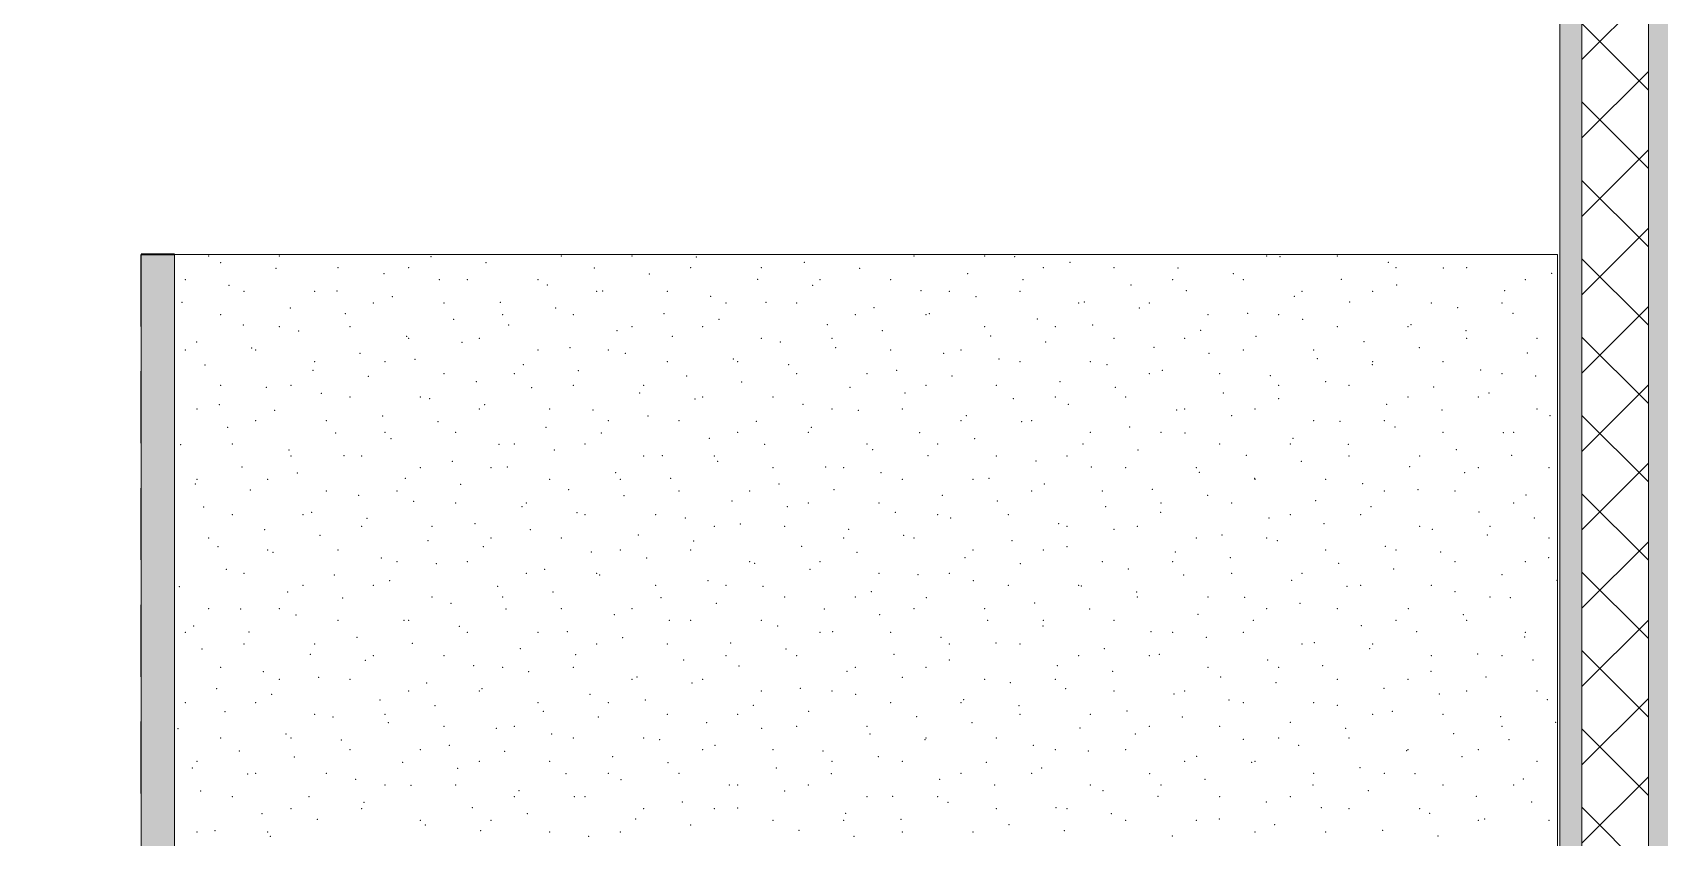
# Model space of a CAD drawing. Header units: metres. Extents: x -1783 to 21505, y -57 to 13660.
# Drawn here: x 17568.5 to 17715.3, y 7459.3 to 7532 of the extents above; entities that cross this region are included whole.
import ezdxf

# ---------------------------------------------------------------- set-up
doc = ezdxf.new("R2010")
doc.units = ezdxf.units.M
doc.header["$MEASUREMENT"] = 0
doc.layers.add('01_A Corte AA_1_PAREDE CONSTRUIR', color=7, linetype='Continuous')
doc.layers.add('cotas', color=7, linetype='Continuous')
for name, color, linetype, lineweight in [('01_A Corte AA_1_PAREDE CONSTRUIR_Caneta_No__241', 7, 'Continuous', 13), ('01_A Corte AA_1_PAREDE CONSTRUIR_Caneta_No__83', 84, 'Continuous', 0), ('01_A Corte AA_1_PAREDE.ARQ_Caneta_No__1', 7, 'Continuous', 35), ('01_A Corte AA_1_PAREDE.ARQ_Caneta_No__241', 7, 'Continuous', 13)]:
    doc.layers.add(name, color=color, linetype=linetype, lineweight=lineweight)
doc.layers.add('01_A Corte AA_1_PAREDE.ARQ_Caneta_No__97', color=7, linetype='Continuous', lineweight=5, true_color=0x6b6b6b)

msp = doc.modelspace()

# ---------------------------------------------------------------- hatches: boundary and pattern name
at = {"layer": '01_A Corte AA_1_PAREDE CONSTRUIR', "linetype": 'Continuous', "lineweight": 0, "true_color": 0xffffff}
for points in [[(17706.292, 7311.929), (17708.292, 7311.929), (17708.292, 7626.929), (17706.292, 7626.929)], [(17714.292, 7311.929), (17716.292, 7311.929), (17716.292, 7626.929), (17714.292, 7626.929)]]:
    msp.add_hatch(color=7, dxfattribs=at).paths.add_polyline_path(points)
at = {"layer": '01_A Corte AA_1_PAREDE CONSTRUIR_Caneta_No__83', "linetype": 'Continuous', "lineweight": 0}
h = msp.add_hatch(dxfattribs=at)
h.set_pattern_fill('PLACOMUR_0001', color=84, scale=100, style=0, pattern_type=2)
h.set_pattern_definition([(45, (22447.5286, 7311.9294), (-3.535534, 3.535534), []), (135, (22447.5286, 7311.9294), (3.535534, 3.535534), [])])
h.paths.add_polyline_path([(17708.292, 7626.929), (17708.292, 7311.929), (17714.292, 7311.929), (17714.292, 7626.929)])
at = {"layer": '01_A Corte AA_1_PAREDE.ARQ_Caneta_No__97', "linetype": 'Continuous', "lineweight": 5, "true_color": 0x6b6b6b}
h = msp.add_hatch(dxfattribs=at)
h.set_pattern_fill('CUT_STONE_0001', color=251, scale=100, style=0, pattern_type=2)
h.set_pattern_definition([(45, (22447.5286, 7316.9294), (-1.5909903, 1.5909903), [0, -1.5, 0, -2.25]), (110, (22452.5286, 7316.9294), (2.1143084, 0.7695453), [0, -1.1, 0, -1.9])])
h.paths.add_polyline_path([(17581.292, 7511.929), (17578.292, 7511.929), (17578.292, 7331.929), (17581.292, 7331.929)])
at = {"layer": 'cotas'}
h = msp.add_hatch(color=7, dxfattribs=at)
h.dxf.hatch_style = 1
h.paths.add_polyline_path([(21504.961, 13659.963), (10304.961, 13659.963), (10304.961, 5739.963), (21504.961, 5739.963)])
h.paths.add_polyline_path([(10571.627, 13593.296), (21371.627, 13593.296), (21371.627, 5806.63), (10571.627, 5806.63)], flags=16)

# ---------------------------------------------------------------- linework, layer by layer
at = {"layer": '01_A Corte AA_1_PAREDE CONSTRUIR_Caneta_No__241', "color": 7, "linetype": 'Continuous', "lineweight": 13, "ltscale": 1000}
for p, q in [((17706.292, 7626.929), (17706.292, 7321.929)), ((17708.292, 7626.929), (17708.292, 7311.929)), ((17714.292, 7626.929), (17714.292, 7311.929))]:
    msp.add_line(p, q, dxfattribs=at)
at = {"layer": '01_A Corte AA_1_PAREDE.ARQ_Caneta_No__1', "color": 7, "linetype": 'Continuous', "lineweight": 35, "ltscale": 1000}
msp.add_line((17581.292, 7511.929), (17578.292, 7511.929), dxfattribs=at)
at = {"layer": '01_A Corte AA_1_PAREDE.ARQ_Caneta_No__241', "color": 7, "linetype": 'Continuous', "lineweight": 13, "ltscale": 1000}
for p, q in [((17578.292, 7511.929), (17578.292, 7331.929)), ((17581.292, 7511.929), (17581.292, 7331.929)), ((17706.093, 7511.929), (17581.292, 7511.929)), ((17706.093, 7381.929), (17706.093, 7511.929)), ((17706.097, 7511.929), (17706.093, 7511.929)), ((17706.097, 7381.929), (17706.097, 7511.929))]:
    msp.add_line(p, q, dxfattribs=at)
at = {"layer": '01_A Corte AA_1_PAREDE.ARQ_Caneta_No__97', "color": 251, "linetype": 'Continuous', "lineweight": 5, "ltscale": 1000, "true_color": 0x6b6b6b}
for p, q in [((17578.282, 7511.929), (17578.282, 7505.444)), ((17578.282, 7501.391), (17578.282, 7494.905)), ((17578.282, 7490.852), (17578.282, 7484.366)), ((17578.282, 7480.313), (17578.282, 7473.828)), ((17578.282, 7469.774), (17578.282, 7463.289))]:
    msp.add_line(p, q, dxfattribs=at)
for p in [(17584.402, 7511.788), (17590.766, 7511.788), (17604.439, 7511.721), (17616.222, 7511.788), (17622.586, 7511.788), (17628.387, 7511.711), (17648.041, 7511.788), (17654.405, 7511.788), (17657.11, 7511.736), (17679.861, 7511.788), (17681.058, 7511.726), (17686.225, 7511.788), (17585.472, 7511.203), (17590.454, 7510.674), (17596.069, 7510.727), (17600.21, 7510.182), (17602.433, 7510.727), (17609.42, 7511.193), (17619.177, 7510.7), (17624.158, 7510.172), (17627.889, 7510.727), (17634.253, 7510.727), (17638.144, 7511.218), (17643.125, 7510.69), (17652.882, 7510.197), (17659.709, 7510.727), (17662.091, 7511.208), (17666.073, 7510.727), (17671.848, 7510.716), (17676.829, 7510.187), (17690.815, 7511.234), (17691.528, 7510.727), (17695.796, 7510.705), (17697.892, 7510.727), (17705.553, 7510.213), (17582.28, 7509.666), (17586.225, 7509.135), (17587.584, 7508.606), (17593.948, 7508.606), (17595.982, 7508.643), (17605.191, 7509.654), (17607.736, 7509.666), (17614.1, 7509.666), (17614.948, 7509.161), (17619.404, 7508.606), (17619.929, 7508.633), (17625.768, 7508.606), (17633.915, 7509.679), (17638.896, 7509.151), (17639.556, 7509.666), (17645.92, 7509.666), (17648.653, 7508.658), (17651.223, 7508.606), (17657.587, 7508.606), (17657.863, 7509.669), (17667.62, 7509.176), (17671.376, 7509.666), (17672.601, 7508.648), (17677.74, 7509.666), (17683.043, 7508.606), (17686.586, 7509.695), (17689.407, 7508.606), (17691.567, 7509.166), (17701.324, 7508.674), (17703.196, 7509.666), (17581.996, 7507.596), (17591.753, 7507.104), (17599.251, 7507.545), (17600.963, 7508.114), (17605.615, 7507.545), (17610.72, 7507.622), (17615.701, 7507.094), (17629.686, 7508.14), (17631.071, 7507.545), (17634.667, 7507.612), (17637.435, 7507.545), (17644.424, 7507.119), (17653.634, 7508.13), (17662.891, 7507.545), (17663.391, 7507.637), (17668.372, 7507.109), (17669.255, 7507.545), (17682.358, 7508.156), (17687.339, 7507.627), (17694.71, 7507.545), (17697.095, 7507.135), (17701.074, 7507.545), (17585.462, 7506.484), (17596.734, 7506.575), (17606.491, 7506.083), (17610.918, 7506.484), (17617.282, 7506.484), (17625.458, 7506.601), (17630.439, 7506.073), (17642.738, 7506.484), (17649.102, 7506.484), (17649.405, 7506.591), (17659.162, 7506.098), (17674.558, 7506.484), (17678.129, 7506.616), (17680.922, 7506.484), (17683.11, 7506.088), (17702.077, 7506.606), (17587.525, 7505.565), (17590.766, 7505.424), (17592.506, 7505.036), (17597.13, 7505.424), (17602.263, 7504.544), (17602.433, 7504.363), (17608.797, 7504.363), (17611.472, 7505.554), (17621.229, 7505.062), (17622.586, 7505.424), (17626.21, 7504.534), (17628.949, 7505.424), (17634.253, 7504.363), (17640.196, 7505.58), (17640.617, 7504.363), (17645.177, 7505.052), (17654.405, 7505.424), (17654.934, 7504.559), (17660.769, 7505.424), (17664.143, 7505.57), (17666.073, 7504.363), (17672.437, 7504.363), (17673.9, 7505.077), (17678.881, 7504.549), (17686.225, 7505.424), (17692.589, 7505.424), (17692.867, 7505.596), (17697.848, 7505.067), (17697.892, 7504.363), (17704.256, 7504.363), (17582.28, 7503.302), (17583.296, 7504.025), (17588.277, 7503.497), (17588.644, 7503.302), (17598.034, 7503.005), (17607.244, 7504.015), (17614.1, 7503.302), (17617.001, 7503.523), (17620.464, 7503.302), (17621.982, 7502.995), (17635.967, 7504.041), (17640.948, 7503.513), (17645.92, 7503.302), (17650.705, 7503.02), (17652.284, 7503.302), (17659.915, 7504.031), (17669.672, 7503.538), (17674.653, 7503.01), (17677.74, 7503.302), (17684.104, 7503.302), (17688.638, 7504.056), (17693.619, 7503.528), (17703.376, 7503.036), (17584.048, 7501.958), (17593.805, 7501.465), (17593.948, 7502.242), (17600.312, 7502.242), (17603.015, 7502.476), (17612.772, 7501.984), (17617.753, 7501.455), (17625.768, 7502.242), (17631.738, 7502.502), (17632.131, 7502.242), (17636.72, 7501.974), (17646.476, 7501.481), (17655.686, 7502.492), (17657.587, 7502.242), (17663.951, 7502.242), (17665.443, 7501.999), (17670.424, 7501.471), (17684.41, 7502.517), (17689.391, 7501.989), (17689.407, 7502.242), (17695.771, 7502.242), (17699.148, 7501.497), (17585.462, 7500.12), (17589.577, 7499.926), (17591.826, 7500.12), (17598.786, 7500.937), (17605.615, 7501.181), (17608.543, 7500.445), (17611.979, 7501.181), (17613.524, 7499.916), (17617.282, 7500.12), (17623.646, 7500.12), (17627.51, 7500.963), (17632.491, 7500.435), (17637.435, 7501.181), (17642.248, 7499.942), (17643.799, 7501.181), (17649.102, 7500.12), (17651.458, 7500.953), (17655.466, 7500.12), (17661.214, 7500.46), (17666.195, 7499.932), (17669.255, 7501.181), (17675.619, 7501.181), (17680.181, 7500.978), (17680.922, 7500.12), (17685.162, 7500.45), (17687.286, 7500.12), (17694.919, 7499.957), (17701.074, 7501.181), (17704.129, 7500.968), (17585.348, 7498.387), (17594.558, 7499.398), (17597.13, 7499.06), (17603.494, 7499.06), (17604.315, 7498.905), (17609.296, 7498.377), (17623.281, 7499.424), (17628.262, 7498.895), (17628.949, 7499.06), (17635.313, 7499.06), (17638.019, 7498.403), (17647.229, 7499.414), (17656.986, 7498.921), (17660.769, 7499.06), (17661.967, 7498.393), (17667.133, 7499.06), (17675.952, 7499.439), (17680.933, 7498.911), (17690.69, 7498.418), (17692.589, 7499.06), (17698.953, 7499.06), (17699.9, 7499.429), (17583.341, 7497.999), (17588.644, 7496.938), (17590.329, 7497.859), (17595.008, 7496.938), (17600.086, 7497.366), (17605.067, 7496.838), (17608.797, 7497.999), (17615.161, 7497.999), (17619.053, 7497.885), (17620.464, 7496.938), (17624.034, 7497.356), (17626.828, 7496.938), (17633.791, 7496.864), (17640.617, 7497.999), (17643, 7497.875), (17646.981, 7497.999), (17652.284, 7496.938), (17652.757, 7497.382), (17657.738, 7496.854), (17658.648, 7496.938), (17671.724, 7497.9), (17672.437, 7497.999), (17676.705, 7497.372), (17678.801, 7497.999), (17684.104, 7496.938), (17686.462, 7496.879), (17690.468, 7496.938), (17695.671, 7497.89), (17704.256, 7497.999), (17705.428, 7497.397), (17586.101, 7496.32), (17595.857, 7495.827), (17600.312, 7495.878), (17606.676, 7495.878), (17614.824, 7496.345), (17619.805, 7495.817), (17632.131, 7495.878), (17638.495, 7495.878), (17638.772, 7496.335), (17648.529, 7495.843), (17663.951, 7495.878), (17667.495, 7496.361), (17670.315, 7495.878), (17672.476, 7495.833), (17691.443, 7496.351), (17695.771, 7495.878), (17701.2, 7495.858), (17702.135, 7495.878), (17581.872, 7494.781), (17586.523, 7494.817), (17591.629, 7494.288), (17600.838, 7495.299), (17610.595, 7494.806), (17611.979, 7494.817), (17615.576, 7494.278), (17618.343, 7494.817), (17629.562, 7495.325), (17634.543, 7494.796), (17643.799, 7494.817), (17644.3, 7494.304), (17650.163, 7494.817), (17653.51, 7495.315), (17663.267, 7494.822), (17668.248, 7494.294), (17675.619, 7494.817), (17681.982, 7494.817), (17682.233, 7495.34), (17687.214, 7494.812), (17696.971, 7494.319), (17587.4, 7492.749), (17591.826, 7493.756), (17596.61, 7493.76), (17598.19, 7493.756), (17603.494, 7492.696), (17606.367, 7493.267), (17609.858, 7492.696), (17611.348, 7492.739), (17623.646, 7493.756), (17625.333, 7493.786), (17630.01, 7493.756), (17630.314, 7493.257), (17635.313, 7492.696), (17640.071, 7492.765), (17641.677, 7492.696), (17649.281, 7493.775), (17655.466, 7493.756), (17659.038, 7493.283), (17661.83, 7493.756), (17664.019, 7492.755), (17667.133, 7492.696), (17673.497, 7492.696), (17678.005, 7493.801), (17682.986, 7493.273), (17687.286, 7493.756), (17692.742, 7492.78), (17693.65, 7493.756), (17698.953, 7492.696), (17701.952, 7493.791), (17705.317, 7492.696), (17583.172, 7491.21), (17583.341, 7491.635), (17589.705, 7491.635), (17592.381, 7492.221), (17602.138, 7491.728), (17607.119, 7491.2), (17615.161, 7491.635), (17621.105, 7492.246), (17621.525, 7491.635), (17626.086, 7491.718), (17635.843, 7491.226), (17645.052, 7492.236), (17646.981, 7491.635), (17653.345, 7491.635), (17654.809, 7491.744), (17659.79, 7491.216), (17673.776, 7492.262), (17678.757, 7491.734), (17678.801, 7491.635), (17685.164, 7491.635), (17688.514, 7491.241), (17697.724, 7492.252), (17588.153, 7490.682), (17595.008, 7490.574), (17597.91, 7490.189), (17601.372, 7490.574), (17602.891, 7489.661), (17606.676, 7489.514), (17613.04, 7489.514), (17616.876, 7490.707), (17621.857, 7490.179), (17626.828, 7490.574), (17631.614, 7489.686), (17633.192, 7490.574), (17638.495, 7489.514), (17640.824, 7490.697), (17644.859, 7489.514), (17650.581, 7490.205), (17655.562, 7489.676), (17658.648, 7490.574), (17665.012, 7490.574), (17669.547, 7490.723), (17670.315, 7489.514), (17674.528, 7490.195), (17676.679, 7489.514), (17684.285, 7489.702), (17690.468, 7490.574), (17693.495, 7490.713), (17696.832, 7490.574), (17702.135, 7489.514), (17703.252, 7490.22), (17583.924, 7489.143), (17586.523, 7488.453), (17592.887, 7488.453), (17593.681, 7488.65), (17598.662, 7488.122), (17612.648, 7489.168), (17617.629, 7488.64), (17618.343, 7488.453), (17624.707, 7488.453), (17627.385, 7488.147), (17636.595, 7489.158), (17646.352, 7488.666), (17650.163, 7488.453), (17651.333, 7488.137), (17656.527, 7488.453), (17665.319, 7489.184), (17670.3, 7488.656), (17680.057, 7488.163), (17681.982, 7488.453), (17688.346, 7488.453), (17689.266, 7489.174), (17699.023, 7488.681), (17704.004, 7488.153), (17589.452, 7487.111), (17594.433, 7486.583), (17598.19, 7487.392), (17604.554, 7487.392), (17608.419, 7487.629), (17613.4, 7487.101), (17623.157, 7486.608), (17630.01, 7487.392), (17632.367, 7487.619), (17636.374, 7487.392), (17642.123, 7487.126), (17647.105, 7486.598), (17661.09, 7487.645), (17661.83, 7487.392), (17666.071, 7487.116), (17668.194, 7487.392), (17675.828, 7486.624), (17685.038, 7487.635), (17693.65, 7487.392), (17694.795, 7487.142), (17699.776, 7486.614), (17700.014, 7487.392), (17584.402, 7486.332), (17585.224, 7485.572), (17589.705, 7485.271), (17596.069, 7485.271), (17604.19, 7486.09), (17609.171, 7485.562), (17609.858, 7486.332), (17616.222, 7486.332), (17621.525, 7485.271), (17627.889, 7485.271), (17628.138, 7486.08), (17637.895, 7485.587), (17641.677, 7486.332), (17648.041, 7486.332), (17653.345, 7485.271), (17656.861, 7486.106), (17659.709, 7485.271), (17661.842, 7485.577), (17671.599, 7485.085), (17673.497, 7486.332), (17679.861, 7486.332), (17680.809, 7486.096), (17685.164, 7485.271), (17690.566, 7485.603), (17691.528, 7485.271), (17695.547, 7485.075), (17705.317, 7486.332), (17590.205, 7485.044), (17599.962, 7484.551), (17601.372, 7484.21), (17604.943, 7484.023), (17607.736, 7484.21), (17618.928, 7485.069), (17623.909, 7484.541), (17633.192, 7484.21), (17633.666, 7484.048), (17639.556, 7484.21), (17642.876, 7485.059), (17652.633, 7484.567), (17657.614, 7484.038), (17665.012, 7484.21), (17671.376, 7484.21), (17676.58, 7484.556), (17686.337, 7484.064), (17696.832, 7484.21), (17703.196, 7484.21), (17705.304, 7484.582), (17585.976, 7483.505), (17587.584, 7483.15), (17595.733, 7483.012), (17600.714, 7482.484), (17613.04, 7483.15), (17614.7, 7483.53), (17619.404, 7483.15), (17619.681, 7483.002), (17629.438, 7482.509), (17638.647, 7483.52), (17644.859, 7483.15), (17648.404, 7483.027), (17651.223, 7483.15), (17653.385, 7482.499), (17667.371, 7483.546), (17672.352, 7483.017), (17676.679, 7483.15), (17682.109, 7482.525), (17683.043, 7483.15), (17691.318, 7483.536), (17701.075, 7483.043), (17706.056, 7482.515), (17581.748, 7481.965), (17591.504, 7481.473), (17592.887, 7482.089), (17596.486, 7480.945), (17599.251, 7482.089), (17604.554, 7481.028), (17610.471, 7481.991), (17610.918, 7481.028), (17615.452, 7481.463), (17624.707, 7482.089), (17625.209, 7480.97), (17631.071, 7482.089), (17634.419, 7481.981), (17636.374, 7481.028), (17642.738, 7481.028), (17644.176, 7481.488), (17649.157, 7480.96), (17656.527, 7482.089), (17662.891, 7482.089), (17663.142, 7482.007), (17668.123, 7481.478), (17668.194, 7481.028), (17674.558, 7481.028), (17677.88, 7480.986), (17687.09, 7481.997), (17688.346, 7482.089), (17694.71, 7482.089), (17696.847, 7481.504), (17700.014, 7481.028), (17701.828, 7480.976), (17584.402, 7479.968), (17587.276, 7479.934), (17590.766, 7479.968), (17592.257, 7479.405), (17606.242, 7480.452), (17611.223, 7479.924), (17616.222, 7479.968), (17620.98, 7479.431), (17622.586, 7479.968), (17630.19, 7480.442), (17639.947, 7479.949), (17644.928, 7479.421), (17648.041, 7479.968), (17654.405, 7479.968), (17658.914, 7480.467), (17663.895, 7479.939), (17673.652, 7479.447), (17679.861, 7479.968), (17682.861, 7480.457), (17686.225, 7479.968), (17692.618, 7479.965), (17697.599, 7479.437), (17582.28, 7477.846), (17583.047, 7478.395), (17588.028, 7477.866), (17596.069, 7478.907), (17602.014, 7478.913), (17602.433, 7478.907), (17606.995, 7478.385), (17607.736, 7477.846), (17614.1, 7477.846), (17616.752, 7477.892), (17625.961, 7478.903), (17627.889, 7478.907), (17634.253, 7478.907), (17635.718, 7478.41), (17639.556, 7477.846), (17640.699, 7477.882), (17645.92, 7477.846), (17654.685, 7478.928), (17659.666, 7478.4), (17659.709, 7478.907), (17666.073, 7478.907), (17669.423, 7477.907), (17671.376, 7477.846), (17677.74, 7477.846), (17678.633, 7478.918), (17688.39, 7478.426), (17691.528, 7478.907), (17693.371, 7477.897), (17697.892, 7478.907), (17703.196, 7477.846), (17583.8, 7476.327), (17587.584, 7476.786), (17593.948, 7476.786), (17597.785, 7477.374), (17602.766, 7476.845), (17612.523, 7476.353), (17619.404, 7476.786), (17621.733, 7477.364), (17625.768, 7476.786), (17631.49, 7476.871), (17636.471, 7476.343), (17650.456, 7477.389), (17651.223, 7476.786), (17655.437, 7476.861), (17657.587, 7476.786), (17665.194, 7476.368), (17674.404, 7477.379), (17683.043, 7476.786), (17684.161, 7476.887), (17689.142, 7476.358), (17689.407, 7476.786), (17703.127, 7477.405), (17593.557, 7475.835), (17598.538, 7475.306), (17599.251, 7475.725), (17605.615, 7475.725), (17608.295, 7474.814), (17617.504, 7475.825), (17627.261, 7475.332), (17631.071, 7475.725), (17632.242, 7474.804), (17637.435, 7475.725), (17646.228, 7475.85), (17651.209, 7475.322), (17660.966, 7474.829), (17662.891, 7475.725), (17669.255, 7475.725), (17670.175, 7475.84), (17679.932, 7475.347), (17684.913, 7474.819), (17694.71, 7475.725), (17698.899, 7475.866), (17701.074, 7475.725), (17703.88, 7475.337), (17585.462, 7474.665), (17589.328, 7474.296), (17590.766, 7473.604), (17594.309, 7473.767), (17597.13, 7473.604), (17610.918, 7474.665), (17613.276, 7474.286), (17617.282, 7474.665), (17622.586, 7473.604), (17623.033, 7473.793), (17628.949, 7473.604), (17641.999, 7474.311), (17642.738, 7474.665), (17646.98, 7473.783), (17649.102, 7474.665), (17654.405, 7473.604), (17660.769, 7473.604), (17665.947, 7474.301), (17674.558, 7474.665), (17675.704, 7473.808), (17680.922, 7474.665), (17686.225, 7473.604), (17692.589, 7473.604), (17694.67, 7474.327), (17699.651, 7473.798), (17585.099, 7472.756), (17590.08, 7472.228), (17602.433, 7472.543), (17604.066, 7473.275), (17608.797, 7472.543), (17609.047, 7472.746), (17618.804, 7472.254), (17628.014, 7473.265), (17634.253, 7472.543), (17637.77, 7472.772), (17640.617, 7472.543), (17642.752, 7472.244), (17656.737, 7473.29), (17661.718, 7472.762), (17666.073, 7472.543), (17671.475, 7472.269), (17672.437, 7472.543), (17680.685, 7473.28), (17690.442, 7472.788), (17695.423, 7472.259), (17697.892, 7472.543), (17704.256, 7472.543), (17582.28, 7471.483), (17585.852, 7470.689), (17588.644, 7471.483), (17593.948, 7470.422), (17599.837, 7471.736), (17600.312, 7470.422), (17604.818, 7471.207), (17614.1, 7471.483), (17614.575, 7470.715), (17620.464, 7471.483), (17623.785, 7471.726), (17625.768, 7470.422), (17632.131, 7470.422), (17633.542, 7471.233), (17638.523, 7470.705), (17645.92, 7471.483), (17652.284, 7471.483), (17652.508, 7471.751), (17657.49, 7471.223), (17657.587, 7470.422), (17663.951, 7470.422), (17667.246, 7470.73), (17676.456, 7471.741), (17677.74, 7471.483), (17684.104, 7471.483), (17686.213, 7471.248), (17689.407, 7470.422), (17691.194, 7470.72), (17695.771, 7470.422), (17705.18, 7471.767), (17581.623, 7469.15), (17595.609, 7470.196), (17600.59, 7469.668), (17605.615, 7469.361), (17610.347, 7469.176), (17611.979, 7469.361), (17619.556, 7470.186), (17629.313, 7469.694), (17634.294, 7469.166), (17637.435, 7469.361), (17643.799, 7469.361), (17648.28, 7470.212), (17653.261, 7469.684), (17663.018, 7469.191), (17669.255, 7469.361), (17672.227, 7470.202), (17675.619, 7469.361), (17681.984, 7469.709), (17686.965, 7469.181), (17700.951, 7470.228), (17701.074, 7469.361), (17705.932, 7469.699), (17585.462, 7468.301), (17591.38, 7468.657), (17591.826, 7468.301), (17596.361, 7468.129), (17606.118, 7467.637), (17615.328, 7468.647), (17617.282, 7468.301), (17623.646, 7468.301), (17625.085, 7468.155), (17630.066, 7467.626), (17644.051, 7468.673), (17649.032, 7468.145), (17649.102, 7468.301), (17655.466, 7468.301), (17658.789, 7467.652), (17667.999, 7468.663), (17677.756, 7468.17), (17680.922, 7468.301), (17682.737, 7467.642), (17687.286, 7468.301), (17696.722, 7468.688), (17701.703, 7468.16), (17583.341, 7466.179), (17587.151, 7467.118), (17592.133, 7466.59), (17597.13, 7467.24), (17601.889, 7466.097), (17603.494, 7467.24), (17608.797, 7466.179), (17611.099, 7467.108), (17615.161, 7466.179), (17620.856, 7466.616), (17625.837, 7466.087), (17628.949, 7467.24), (17635.313, 7467.24), (17639.823, 7467.134), (17640.617, 7466.179), (17644.804, 7466.606), (17646.981, 7466.179), (17654.561, 7466.113), (17660.769, 7467.24), (17663.77, 7467.124), (17667.133, 7467.24), (17672.437, 7466.179), (17673.527, 7466.631), (17678.508, 7466.103), (17678.801, 7466.179), (17692.494, 7467.149), (17692.589, 7467.24), (17697.475, 7466.621), (17698.953, 7467.24), (17704.256, 7466.179), (17582.923, 7465.579), (17587.904, 7465.051), (17588.644, 7465.119), (17595.008, 7465.119), (17597.661, 7464.558), (17606.87, 7465.569), (17616.627, 7465.077), (17620.464, 7465.119), (17621.608, 7464.548), (17626.828, 7465.119), (17635.594, 7465.595), (17640.575, 7465.067), (17650.332, 7464.574), (17652.284, 7465.119), (17658.648, 7465.119), (17659.542, 7465.585), (17669.299, 7465.092), (17674.28, 7464.564), (17684.104, 7465.119), (17688.265, 7465.61), (17690.468, 7465.119), (17693.246, 7465.082), (17703.003, 7464.589), (17583.675, 7463.512), (17600.312, 7464.058), (17602.642, 7464.03), (17606.676, 7464.058), (17612.399, 7463.537), (17631.365, 7464.056), (17632.131, 7464.058), (17636.346, 7463.527), (17638.495, 7464.058), (17655.313, 7464.046), (17663.951, 7464.058), (17665.07, 7463.553), (17670.315, 7464.058), (17684.037, 7464.071), (17689.018, 7463.543), (17695.771, 7464.058), (17702.135, 7464.058), (17586.523, 7462.997), (17591.826, 7461.937), (17593.432, 7463.019), (17598.19, 7461.937), (17598.413, 7462.491), (17608.17, 7461.998), (17611.979, 7462.997), (17617.38, 7463.009), (17618.343, 7462.997), (17623.646, 7461.937), (17627.137, 7462.517), (17630.01, 7461.937), (17632.118, 7461.988), (17643.799, 7462.997), (17646.103, 7463.035), (17650.163, 7462.997), (17651.084, 7462.507), (17655.466, 7461.937), (17660.841, 7462.014), (17661.83, 7461.937), (17670.051, 7463.025), (17675.619, 7462.997), (17679.808, 7462.532), (17681.982, 7462.997), (17684.789, 7462.004), (17687.286, 7461.937), (17693.65, 7461.937), (17698.774, 7463.05), (17703.756, 7462.522), (17589.204, 7461.48), (17594.185, 7460.952), (17603.494, 7460.876), (17603.942, 7460.459), (17609.858, 7460.876), (17613.151, 7461.47), (17622.908, 7460.977), (17627.889, 7460.449), (17635.313, 7460.876), (17641.677, 7460.876), (17641.875, 7461.496), (17646.856, 7460.967), (17656.613, 7460.475), (17665.822, 7461.486), (17667.133, 7460.876), (17673.497, 7460.876), (17675.579, 7460.993), (17680.56, 7460.465), (17694.546, 7461.511), (17698.953, 7460.876), (17699.527, 7460.983), (17705.317, 7460.876), (17583.341, 7459.815), (17584.975, 7459.941), (17589.705, 7459.815), (17589.956, 7459.413), (17608.923, 7459.931), (17615.161, 7459.815), (17618.68, 7459.438), (17621.525, 7459.815), (17637.646, 7459.957), (17642.627, 7459.428), (17646.981, 7459.815), (17653.345, 7459.815), (17661.594, 7459.947), (17671.351, 7459.454), (17678.801, 7459.815), (17685.164, 7459.815), (17690.317, 7459.972), (17695.298, 7459.444)]:
    msp.add_point(p, dxfattribs=at)

doc.saveas('drawing.dxf')
